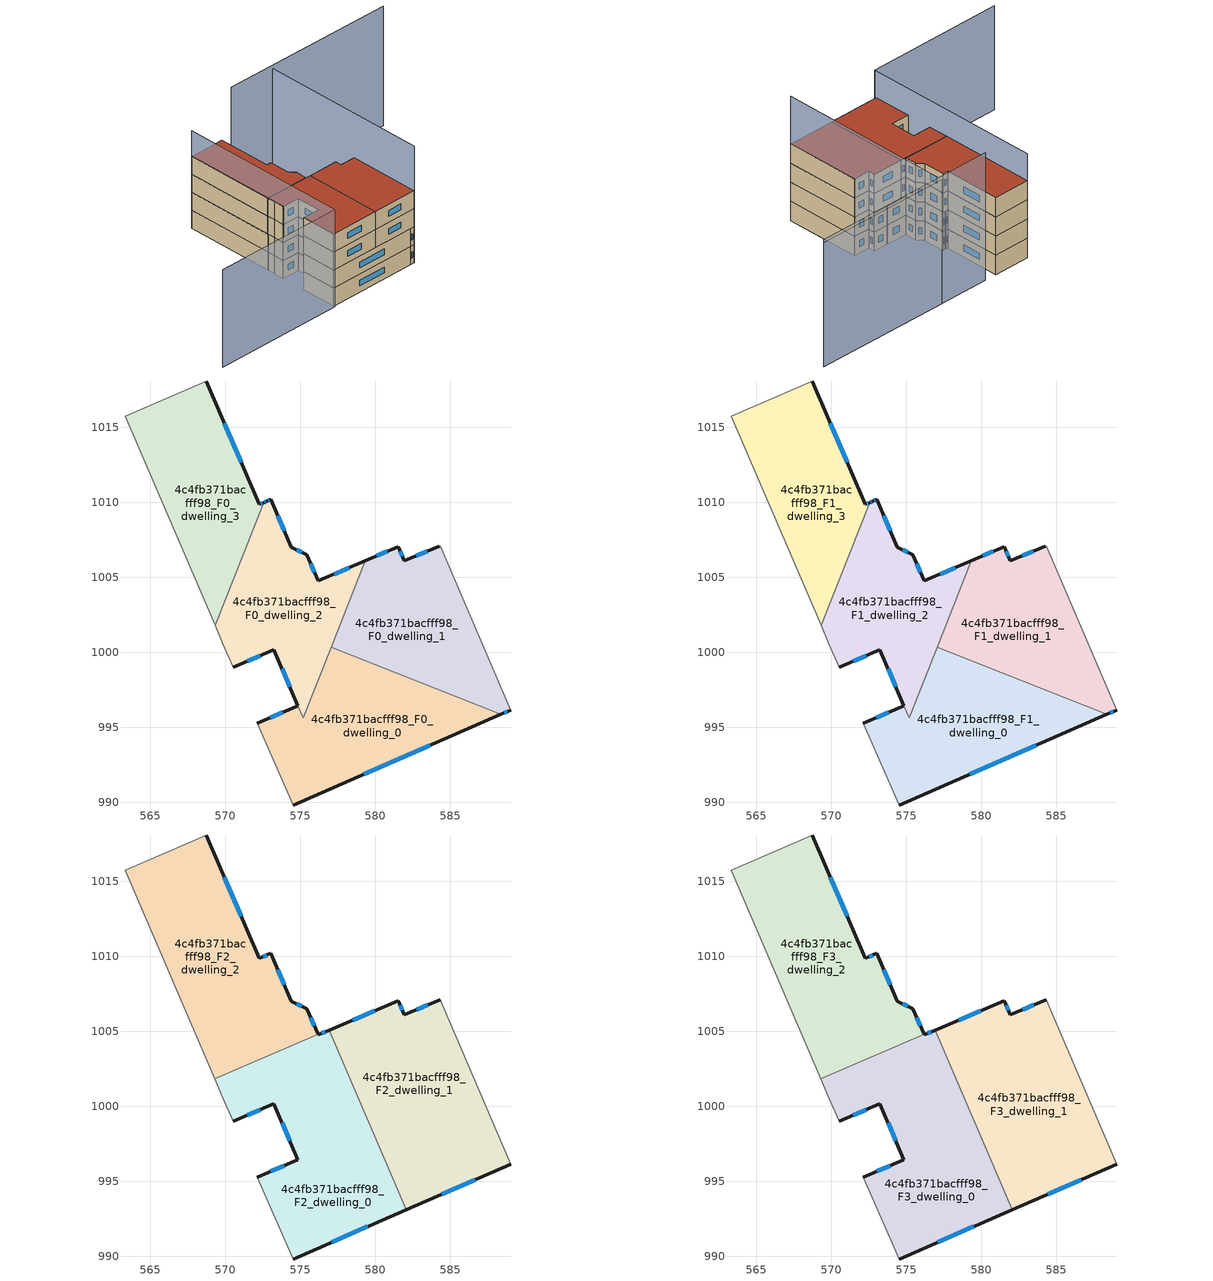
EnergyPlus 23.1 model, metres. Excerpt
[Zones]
4c4fb371bacfff98_F0_dwelling_0
 floor ground (EU_floor_Construction): 588.37,995.85 574.53,989.82 572.13,995.25 574.7,996.36 574.85,996.42 575.2,995.62 577.06,1000.33 z0
 wall outside (EU_wall_Construction): 574.53,989.82 588.37,995.85 / 574.7,996.36 572.13,995.25 / 574.85,996.42 574.71,996.36 z0:3
 wall to 4c4fb371bacfff98_F0_dwelling_1 (EU_wall_Construction): 588.37,995.85 577.06,1000.33 z0:3
 wall adiabatic (EU_wall_Construction): 572.13,995.25 574.53,989.82 z0:3
 wall to 4c4fb371bacfff98_F0_dwelling_2 (EU_wall_Construction): 577.06,1000.33 575.2,995.62 574.85,996.42 z0:3
 window (EU_Window_Construction): 579.23,991.87 583.66,993.8 / 573.83,995.98 573,995.63 z1.02:1.98
4c4fb371bacfff98_F0_dwelling_1
 floor ground (EU_floor_Construction): 584.33,1007.11 589.03,996.14 588.37,995.85 577.06,1000.33 579.34,1006.09 581.53,1007.04 581.94,1006.08 584.26,1007.07 z0
 wall outside (EU_wall_Construction): 584.26,1007.07 581.94,1006.08 581.53,1007.04 579.34,1006.09 / 588.37,995.85 589.03,996.14 z0:3
 wall adiabatic (EU_wall_Construction): 589.03,996.14 584.33,1007.11 584.26,1007.07 z0:3
 wall to 4c4fb371bacfff98_F0_dwelling_2 (EU_wall_Construction): 579.34,1006.09 577.06,1000.33 z0:3
 window (EU_Window_Construction): 580.79,1006.72 580.09,1006.42 / 581.8,1006.41 581.67,1006.71 / 583.47,1006.74 582.73,1006.42 / 588.59,995.95 588.8,996.04 z1.02:1.98
4c4fb371bacfff98_F0_dwelling_2
 floor ground (EU_floor_Construction): 579.34,1006.09 575.2,995.62 574.85,996.43 573.24,1000.15 570.53,998.99 569.85,1000.58 569.33,1001.78 572.57,1009.97 572.77,1010.06 573.04,1010.18 574.41,1006.99 575.45,1006.49 576.2,1004.75 z0
 wall outside (EU_wall_Construction): 579.34,1006.09 576.2,1004.75 575.45,1006.49 574.41,1006.99 573.04,1010.18 572.77,1010.06 572.57,1009.97 / 570.53,998.99 573.24,1000.15 574.85,996.43 z0:3
 wall adiabatic (EU_wall_Construction): 569.33,1001.78 569.85,1000.58 570.53,998.99 z0:3
 wall to 4c4fb371bacfff98_F0_dwelling_3 (EU_wall_Construction): 572.57,1009.97 569.33,1001.78 z0:3
 window (EU_Window_Construction): 572.7,1010.03 572.64,1010 / 572.95,1010.14 572.86,1010.1 / 573.94,1008.08 573.5,1009.1 / 575.1,1006.66 574.76,1006.82 / 575.95,1005.34 575.71,1005.9 / 578.27,1005.64 577.27,1005.2 / 573.79,998.89 574.3,997.7 / 571.46,999.38 572.32,999.76 z1.02:1.98
4c4fb371bacfff98_F0_dwelling_3
 floor ground (EU_floor_Construction): 568.74,1018.07 572.28,1009.85 572.57,1009.97 569.33,1001.78 563.34,1015.73 z0
 wall outside (EU_wall_Construction): 572.57,1009.97 572.28,1009.85 568.74,1018.07 z0:3
 wall adiabatic (EU_wall_Construction): 568.74,1018.07 563.34,1015.73 569.33,1001.78 z0:3
 window (EU_Window_Construction): 572.47,1009.93 572.38,1009.89 / 571.07,1012.65 569.94,1015.27 z1.02:1.98
4c4fb371bacfff98_F1_dwelling_0
 floor to 4c4fb371bacfff98_F0_dwelling_0 (EU_floor_Construction): 588.37,995.85 574.53,989.82 572.13,995.25 574.7,996.36 574.85,996.42 575.2,995.62 577.06,1000.33 z3
 wall outside (EU_wall_Construction): 574.53,989.82 588.37,995.85 / 574.7,996.36 572.13,995.25 / 574.85,996.42 574.71,996.36 z3:6
 wall to 4c4fb371bacfff98_F1_dwelling_1 (EU_wall_Construction): 588.37,995.85 577.06,1000.33 z3:6
 wall adiabatic (EU_wall_Construction): 572.13,995.25 574.53,989.82 z3:6
 wall to 4c4fb371bacfff98_F1_dwelling_2 (EU_wall_Construction): 577.06,1000.33 575.2,995.62 574.85,996.42 z3:6
 window (EU_Window_Construction): 579.23,991.87 583.66,993.8 / 573.83,995.98 573,995.63 z4.02:4.98
4c4fb371bacfff98_F1_dwelling_1
 floor to 4c4fb371bacfff98_F0_dwelling_1 (EU_floor_Construction): 584.33,1007.11 589.03,996.14 588.37,995.85 577.06,1000.33 579.34,1006.09 581.53,1007.04 581.94,1006.08 584.26,1007.07 z3
 wall outside (EU_wall_Construction): 584.26,1007.07 581.94,1006.08 581.53,1007.04 579.34,1006.09 / 588.37,995.85 589.03,996.14 z3:6
 wall adiabatic (EU_wall_Construction): 589.03,996.14 584.33,1007.11 584.26,1007.07 z3:6
 wall to 4c4fb371bacfff98_F1_dwelling_2 (EU_wall_Construction): 579.34,1006.09 577.06,1000.33 z3:6
 window (EU_Window_Construction): 580.79,1006.72 580.09,1006.42 / 581.8,1006.41 581.67,1006.71 / 583.47,1006.74 582.73,1006.42 / 588.59,995.95 588.8,996.04 z4.02:4.98
4c4fb371bacfff98_F1_dwelling_2
 floor to 4c4fb371bacfff98_F0_dwelling_2 (EU_floor_Construction): 579.34,1006.09 575.2,995.62 574.85,996.43 573.24,1000.15 570.53,998.99 569.85,1000.58 569.33,1001.78 572.57,1009.97 572.77,1010.06 573.04,1010.18 574.41,1006.99 575.45,1006.49 576.2,1004.75 z3
 wall outside (EU_wall_Construction): 579.34,1006.09 576.2,1004.75 575.45,1006.49 574.41,1006.99 573.04,1010.18 572.77,1010.06 572.57,1009.97 / 570.53,998.99 573.24,1000.15 574.85,996.43 z3:6
 wall adiabatic (EU_wall_Construction): 569.33,1001.78 569.85,1000.58 570.53,998.99 z3:6
 wall to 4c4fb371bacfff98_F1_dwelling_3 (EU_wall_Construction): 572.57,1009.97 569.33,1001.78 z3:6
 window (EU_Window_Construction): 572.7,1010.03 572.64,1010 / 572.95,1010.14 572.86,1010.1 / 573.94,1008.08 573.5,1009.1 / 575.1,1006.66 574.76,1006.82 / 575.95,1005.34 575.71,1005.9 / 578.27,1005.64 577.27,1005.2 / 573.79,998.89 574.3,997.7 / 571.46,999.38 572.32,999.76 z4.02:4.98
4c4fb371bacfff98_F1_dwelling_3
 floor to 4c4fb371bacfff98_F0_dwelling_3 (EU_floor_Construction): 568.74,1018.07 572.28,1009.85 572.57,1009.97 569.33,1001.78 563.34,1015.73 z3
 wall outside (EU_wall_Construction): 572.57,1009.97 572.28,1009.85 568.74,1018.07 z3:6
 wall adiabatic (EU_wall_Construction): 568.74,1018.07 563.34,1015.73 569.33,1001.78 z3:6
 window (EU_Window_Construction): 572.47,1009.93 572.38,1009.89 / 571.07,1012.65 569.94,1015.27 z4.02:4.98
4c4fb371bacfff98_F2_dwelling_0
 floor to 4c4fb371bacfff98_F1_dwelling_0 (EU_floor_Construction): 579.36,999.42 582.06,993.1 574.53,989.82 572.13,995.25 574.71,996.36 574.85,996.42 575.2,995.62 577.06,1000.33 z6
 floor to 4c4fb371bacfff98_F1_dwelling_2 (EU_floor_Construction): 576.93,1005.06 577.97,1002.64 575.2,995.62 574.85,996.43 573.24,1000.15 570.53,998.99 569.85,1000.58 569.33,1001.78 569.36,1001.85 576.19,1004.78 576.2,1004.75 z6
 floor to 4c4fb371bacfff98_F1_dwelling_1 (EU_floor_Construction): 577.97,1002.64 579.36,999.42 577.06,1000.32 z6
 wall outside (EU_wall_Construction): 570.53,998.99 573.24,1000.15 574.85,996.42 572.13,995.25 / 576.93,1005.06 576.2,1004.75 576.19,1004.78 / 574.53,989.82 582.06,993.1 z6:9
 wall adiabatic (EU_wall_Construction): 569.31,1001.83 569.85,1000.58 570.53,998.99 / 572.13,995.25 574.53,989.82 z6:9
 wall to 4c4fb371bacfff98_F2_dwelling_2 (EU_wall_Construction): 576.19,1004.78 569.31,1001.83 z6:9
 wall to 4c4fb371bacfff98_F2_dwelling_1 (EU_wall_Construction): 582.06,993.1 576.93,1005.06 z6:9
 window (EU_Window_Construction): 573.92,996.02 573.05,995.65 / 573.79,998.88 574.3,997.69 / 571.46,999.38 572.32,999.76 / 576.69,1004.95 576.45,1004.85 / 577.09,990.93 579.5,991.99 z7.02:7.98
4c4fb371bacfff98_F2_dwelling_1
 floor to 4c4fb371bacfff98_F1_dwelling_1 (EU_floor_Construction): 584.33,1007.11 589.03,996.14 588.37,995.85 579.36,999.42 577.97,1002.64 579.34,1006.09 581.53,1007.04 581.94,1006.08 z6
 floor to 4c4fb371bacfff98_F1_dwelling_0 (EU_floor_Construction): 588.37,995.85 582.06,993.1 579.36,999.42 z6
 floor to 4c4fb371bacfff98_F1_dwelling_2 (EU_floor_Construction): 579.34,1006.09 577.97,1002.64 576.93,1005.06 z6
 wall outside (EU_wall_Construction): 582.06,993.1 589.03,996.14 / 584.33,1007.11 581.94,1006.08 581.53,1007.04 576.93,1005.06 z6:9
 wall adiabatic (EU_wall_Construction): 589.03,996.14 584.33,1007.11 z6:9
 window (EU_Window_Construction): 584.43,994.14 586.66,995.11 / 579.97,1006.36 578.5,1005.73 / 581.8,1006.41 581.67,1006.71 / 583.52,1006.76 582.75,1006.43 z7.02:7.98
4c4fb371bacfff98_F2_dwelling_2
 floor to 4c4fb371bacfff98_F1_dwelling_2 (EU_floor_Construction): 573.04,1010.18 574.41,1006.99 575.45,1006.49 576.19,1004.78 569.36,1001.85 572.57,1009.97 572.77,1010.06 z6
 floor to 4c4fb371bacfff98_F1_dwelling_3 (EU_floor_Construction): 568.74,1018.07 572.28,1009.85 572.57,1009.97 569.36,1001.85 569.31,1001.83 563.34,1015.73 z6
 wall outside (EU_wall_Construction): 576.19,1004.78 575.45,1006.49 574.41,1006.99 573.04,1010.18 572.28,1009.85 568.74,1018.07 z6:9
 wall adiabatic (EU_wall_Construction): 568.74,1018.07 563.34,1015.73 569.31,1001.83 z6:9
 window (EU_Window_Construction): 571.07,1012.65 569.94,1015.27 / 572.78,1010.07 572.53,1009.96 / 573.94,1008.08 573.5,1009.1 / 575.1,1006.66 574.76,1006.82 / 575.94,1005.36 575.7,1005.91 z7.02:7.98
4c4fb371bacfff98_F3_dwelling_0
 floor to 4c4fb371bacfff98_F2_dwelling_0 (EU_floor_Construction): 576.93,1005.06 582.06,993.1 574.53,989.82 572.13,995.25 574.85,996.42 573.24,1000.15 570.53,998.99 569.85,1000.58 569.31,1001.83 576.19,1004.78 576.2,1004.75 z9
 wall outside (EU_wall_Construction): 570.53,998.99 573.24,1000.15 574.85,996.42 572.13,995.25 / 576.93,1005.06 576.2,1004.75 576.19,1004.78 / 574.53,989.82 582.06,993.1 z9:12
 wall adiabatic (EU_wall_Construction): 569.31,1001.83 569.85,1000.58 570.53,998.99 / 572.13,995.25 574.53,989.82 z9:12
 wall to 4c4fb371bacfff98_F3_dwelling_2 (EU_wall_Construction): 576.19,1004.78 569.31,1001.83 z9:12
 wall to 4c4fb371bacfff98_F3_dwelling_1 (EU_wall_Construction): 582.06,993.1 576.93,1005.06 z9:12
 window (EU_Window_Construction): 573.92,996.02 573.05,995.65 / 573.79,998.88 574.3,997.69 / 571.46,999.38 572.32,999.76 / 576.69,1004.95 576.45,1004.85 / 577.09,990.93 579.5,991.99 z10.02:10.98
 roof outside (EU_roof_Construction): 582.06,993.1 576.93,1005.06 576.2,1004.75 576.19,1004.78 569.31,1001.83 569.85,1000.58 570.53,998.99 573.24,1000.15 574.85,996.42 572.13,995.25 574.53,989.82 z12
4c4fb371bacfff98_F3_dwelling_1
 floor to 4c4fb371bacfff98_F2_dwelling_1 (EU_floor_Construction): 584.33,1007.11 589.03,996.14 582.06,993.1 576.93,1005.06 581.53,1007.04 581.94,1006.08 z9
 wall outside (EU_wall_Construction): 582.06,993.1 589.03,996.14 / 584.33,1007.11 581.94,1006.08 581.53,1007.04 576.93,1005.06 z9:12
 wall adiabatic (EU_wall_Construction): 589.03,996.14 584.33,1007.11 z9:12
 window (EU_Window_Construction): 584.43,994.14 586.66,995.11 / 579.97,1006.36 578.5,1005.73 / 581.8,1006.41 581.67,1006.71 / 583.52,1006.76 582.75,1006.43 z10.02:10.98
 roof outside (EU_roof_Construction): 589.03,996.14 584.33,1007.11 581.94,1006.08 581.53,1007.04 576.93,1005.06 582.06,993.1 z12
4c4fb371bacfff98_F3_dwelling_2
 floor to 4c4fb371bacfff98_F2_dwelling_2 (EU_floor_Construction): 568.74,1018.07 572.28,1009.85 573.04,1010.18 574.41,1006.99 575.45,1006.49 576.19,1004.78 569.31,1001.83 563.34,1015.73 z9
 wall outside (EU_wall_Construction): 576.19,1004.78 575.45,1006.49 574.41,1006.99 573.04,1010.18 572.28,1009.85 568.74,1018.07 z9:12
 wall adiabatic (EU_wall_Construction): 568.74,1018.07 563.34,1015.73 569.31,1001.83 z9:12
 window (EU_Window_Construction): 571.07,1012.65 569.94,1015.27 / 572.78,1010.07 572.53,1009.96 / 573.94,1008.08 573.5,1009.1 / 575.1,1006.66 574.76,1006.82 / 575.94,1005.36 575.7,1005.91 z10.02:10.98
 roof outside (EU_roof_Construction): 576.19,1004.78 575.45,1006.49 574.41,1006.99 573.04,1010.18 572.28,1009.85 568.74,1018.07 563.34,1015.73 569.31,1001.83 z12
shading: 589.04,996.11 577.88,1022.08 / 577.88,1022.08 597.87,1030.68 z0:19.4; 563.34,1015.73 574.63,989.59 / 574.63,989.59 554.38,980.86 z0:16.2; 597.88,1030.67 570.48,1018.84 z0:19.9
[Building]
EU S2 Campaign: North Axis=0; Terrain=City; Solar Distribution=FullExterior
[Site:Location]
Vienna: Latitude=48; Longitude=16.5; Time Zone=1; Elevation=183
[SizingPeriod:WeatherFileDays]
AnnualSizingPeriod: Begin Month=1; Begin Day of Month=1; End Month=12; End Day of Month=31; Day of Week for Start Day=Monday; Use Weather File Daylight Saving Period=No; Use Weather File Rain and Snow Indicators=No
[MATERIAL]
EU_InternalMass_Material: Roughness=MediumRough; Thickness=0.1; Conductivity=1; Density=1800; Specific Heat=900; Thermal Absorptance=0.9; Solar Absorptance=0.7; Visible Absorptance=0.7
[MATERIAL:NOMASS] Roughness=MediumRough; Thermal Absorptance=0.9; Solar Absorptance=0.7; Visible Absorptance=0.7
Name | Thermal Resistance
EU_wall_NoMass | 0.942466
EU_roof_NoMass | 0.551687
EU_floor_NoMass | 0.66527
[WINDOWMATERIAL:SIMPLEGLAZINGSYSTEM]
EU_Window_SimpleGlazing: UFactor=2.03367; Solar Heat Gain Coefficient=0.65; Visible Transmittance=0.65
[CONSTRUCTION]
EU_wall_Construction: EU_wall_NoMass
EU_roof_Construction: EU_roof_NoMass
EU_floor_Construction: EU_floor_NoMass
EU_Window_Construction: EU_Window_SimpleGlazing
EU_InternalMass_Construction: EU_InternalMass_Material
[ZONE] Type=1; Multiplier=1; Ceiling Height=autocalculate; Floor Area=autocalculate; Part of Total Floor Area=Yes
Name | Volume
4c4fb371bacfff98_F0_dwelling_0; 4c4fb371bacfff98_F1_dwelling_0 | 236.952
4c4fb371bacfff98_F2_dwelling_0; 4c4fb371bacfff98_F3_dwelling_0 | 288.123
4c4fb371bacfff98_F0_dwelling_1; 4c4fb371bacfff98_F1_dwelling_1 | 216.118
4c4fb371bacfff98_F2_dwelling_1; 4c4fb371bacfff98_F3_dwelling_1 | 288.162
4c4fb371bacfff98_F0_dwelling_2; 4c4fb371bacfff98_F1_dwelling_2 | 195.242
4c4fb371bacfff98_F2_dwelling_2; 4c4fb371bacfff98_F3_dwelling_2 | 288.143
4c4fb371bacfff98_F0_dwelling_3; 4c4fb371bacfff98_F1_dwelling_3 | 216.114
[INTERNALMASS] Construction=EU_InternalMass_Construction
Name | Zone or ZoneList | Surface Area
4c4fb371bacfff98_F0_dwelling_0_EU_InternalMass | 4c4fb371bacfff98_F0_dwelling_0 | 78.9816
4c4fb371bacfff98_F0_dwelling_1_EU_InternalMass | 4c4fb371bacfff98_F0_dwelling_1 | 72.0391
4c4fb371bacfff98_F0_dwelling_2_EU_InternalMass | 4c4fb371bacfff98_F0_dwelling_2 | 65.0807
4c4fb371bacfff98_F0_dwelling_3_EU_InternalMass | 4c4fb371bacfff98_F0_dwelling_3 | 72.0379
4c4fb371bacfff98_F1_dwelling_0_EU_InternalMass | 4c4fb371bacfff98_F1_dwelling_0 | 78.9816
4c4fb371bacfff98_F1_dwelling_1_EU_InternalMass | 4c4fb371bacfff98_F1_dwelling_1 | 72.0391
4c4fb371bacfff98_F1_dwelling_2_EU_InternalMass | 4c4fb371bacfff98_F1_dwelling_2 | 65.0807
4c4fb371bacfff98_F1_dwelling_3_EU_InternalMass | 4c4fb371bacfff98_F1_dwelling_3 | 72.0379
4c4fb371bacfff98_F2_dwelling_0_EU_InternalMass | 4c4fb371bacfff98_F2_dwelling_0 | 96.0405
4c4fb371bacfff98_F2_dwelling_1_EU_InternalMass | 4c4fb371bacfff98_F2_dwelling_1 | 96.0552
4c4fb371bacfff98_F2_dwelling_2_EU_InternalMass | 4c4fb371bacfff98_F2_dwelling_2 | 96.0478
4c4fb371bacfff98_F3_dwelling_0_EU_InternalMass | 4c4fb371bacfff98_F3_dwelling_0 | 96.0405
4c4fb371bacfff98_F3_dwelling_1_EU_InternalMass | 4c4fb371bacfff98_F3_dwelling_1 | 96.0552
4c4fb371bacfff98_F3_dwelling_2_EU_InternalMass | 4c4fb371bacfff98_F3_dwelling_2 | 96.0478
[OTHEREQUIPMENT] Fuel Type=Electricity; Design Level Calculation Method=Watts/Area; Power per Zone Floor Area=1; Fraction Latent=0; Fraction Radiant=0; Fraction Lost=0; Carbon Dioxide Generation Rate=0; EndUse Subcategory=EU_Step8_InternalGains
Name | Zone or ZoneList or Space or SpaceList | Schedule
EU_Step8_InternalGain_4c4fb371bacfff98_F0_dwelling_0_f000 | 4c4fb371bacfff98_F0_dwelling_0 | EU_Step8_GainSchedule_4c4fb371bacfff98_F0_dwelling_0_f000
EU_Step8_InternalGain_4c4fb371bacfff98_F0_dwelling_1_f000 | 4c4fb371bacfff98_F0_dwelling_1 | EU_Step8_GainSchedule_4c4fb371bacfff98_F0_dwelling_1_f000
EU_Step8_InternalGain_4c4fb371bacfff98_F0_dwelling_2_f000 | 4c4fb371bacfff98_F0_dwelling_2 | EU_Step8_GainSchedule_4c4fb371bacfff98_F0_dwelling_2_f000
EU_Step8_InternalGain_4c4fb371bacfff98_F0_dwelling_3_f000 | 4c4fb371bacfff98_F0_dwelling_3 | EU_Step8_GainSchedule_4c4fb371bacfff98_F0_dwelling_3_f000
EU_Step8_InternalGain_4c4fb371bacfff98_F1_dwelling_0_f000 | 4c4fb371bacfff98_F1_dwelling_0 | EU_Step8_GainSchedule_4c4fb371bacfff98_F1_dwelling_0_f000
EU_Step8_InternalGain_4c4fb371bacfff98_F1_dwelling_1_f000 | 4c4fb371bacfff98_F1_dwelling_1 | EU_Step8_GainSchedule_4c4fb371bacfff98_F1_dwelling_1_f000
EU_Step8_InternalGain_4c4fb371bacfff98_F1_dwelling_2_f000 | 4c4fb371bacfff98_F1_dwelling_2 | EU_Step8_GainSchedule_4c4fb371bacfff98_F1_dwelling_2_f000
EU_Step8_InternalGain_4c4fb371bacfff98_F1_dwelling_3_f000 | 4c4fb371bacfff98_F1_dwelling_3 | EU_Step8_GainSchedule_4c4fb371bacfff98_F1_dwelling_3_f000
EU_Step8_InternalGain_4c4fb371bacfff98_F2_dwelling_0_f000 | 4c4fb371bacfff98_F2_dwelling_0 | EU_Step8_GainSchedule_4c4fb371bacfff98_F2_dwelling_0_f000
EU_Step8_InternalGain_4c4fb371bacfff98_F2_dwelling_1_f000 | 4c4fb371bacfff98_F2_dwelling_1 | EU_Step8_GainSchedule_4c4fb371bacfff98_F2_dwelling_1_f000
EU_Step8_InternalGain_4c4fb371bacfff98_F2_dwelling_2_f000 | 4c4fb371bacfff98_F2_dwelling_2 | EU_Step8_GainSchedule_4c4fb371bacfff98_F2_dwelling_2_f000
EU_Step8_InternalGain_4c4fb371bacfff98_F3_dwelling_0_f000 | 4c4fb371bacfff98_F3_dwelling_0 | EU_Step8_GainSchedule_4c4fb371bacfff98_F3_dwelling_0_f000
EU_Step8_InternalGain_4c4fb371bacfff98_F3_dwelling_1_f000 | 4c4fb371bacfff98_F3_dwelling_1 | EU_Step8_GainSchedule_4c4fb371bacfff98_F3_dwelling_1_f000
EU_Step8_InternalGain_4c4fb371bacfff98_F3_dwelling_2_f000 | 4c4fb371bacfff98_F3_dwelling_2 | EU_Step8_GainSchedule_4c4fb371bacfff98_F3_dwelling_2_f000
[ZONEVENTILATION:DESIGNFLOWRATE] Schedule=EU_AlwaysOn; Design Flow Rate Calculation Method=AirChanges/Hour; Air Changes per Hour=0.530523; Ventilation Type=Natural; Fan Pressure Rise=0; Fan Total Efficiency=1; Constant Term Coefficient=1; Temperature Term Coefficient=0; Velocity Term Coefficient=0; Velocity Squared Term Coefficient=0; Minimum Indoor Temperature=-100; Maximum Indoor Temperature=100; Delta Temperature=-100; Minimum Outdoor Temperature=-100; Maximum Outdoor Temperature=100; Maximum Wind Speed=40
Name | Zone or ZoneList or Space or SpaceList
EU_ConstantAir_4c4fb371bacfff98_F0_dwelling_0 | 4c4fb371bacfff98_F0_dwelling_0
EU_ConstantAir_4c4fb371bacfff98_F0_dwelling_1 | 4c4fb371bacfff98_F0_dwelling_1
EU_ConstantAir_4c4fb371bacfff98_F0_dwelling_2 | 4c4fb371bacfff98_F0_dwelling_2
EU_ConstantAir_4c4fb371bacfff98_F0_dwelling_3 | 4c4fb371bacfff98_F0_dwelling_3
EU_ConstantAir_4c4fb371bacfff98_F1_dwelling_0 | 4c4fb371bacfff98_F1_dwelling_0
EU_ConstantAir_4c4fb371bacfff98_F1_dwelling_1 | 4c4fb371bacfff98_F1_dwelling_1
EU_ConstantAir_4c4fb371bacfff98_F1_dwelling_2 | 4c4fb371bacfff98_F1_dwelling_2
EU_ConstantAir_4c4fb371bacfff98_F1_dwelling_3 | 4c4fb371bacfff98_F1_dwelling_3
EU_ConstantAir_4c4fb371bacfff98_F2_dwelling_0 | 4c4fb371bacfff98_F2_dwelling_0
EU_ConstantAir_4c4fb371bacfff98_F2_dwelling_1 | 4c4fb371bacfff98_F2_dwelling_1
EU_ConstantAir_4c4fb371bacfff98_F2_dwelling_2 | 4c4fb371bacfff98_F2_dwelling_2
EU_ConstantAir_4c4fb371bacfff98_F3_dwelling_0 | 4c4fb371bacfff98_F3_dwelling_0
EU_ConstantAir_4c4fb371bacfff98_F3_dwelling_1 | 4c4fb371bacfff98_F3_dwelling_1
EU_ConstantAir_4c4fb371bacfff98_F3_dwelling_2 | 4c4fb371bacfff98_F3_dwelling_2
[HVACTEMPLATE:THERMOSTAT] Constant Heating Setpoint=20; Constant Cooling Setpoint=50
EU_HeatOnly_4c4fb371bacfff98_F0_dwelling_0; EU_HeatOnly_4c4fb371bacfff98_F0_dwelling_1; EU_HeatOnly_4c4fb371bacfff98_F0_dwelling_2; EU_HeatOnly_4c4fb371bacfff98_F0_dwelling_3; EU_HeatOnly_4c4fb371bacfff98_F1_dwelling_0; EU_HeatOnly_4c4fb371bacfff98_F1_dwelling_1; EU_HeatOnly_4c4fb371bacfff98_F1_dwelling_2; EU_HeatOnly_4c4fb371bacfff98_F1_dwelling_3; EU_HeatOnly_4c4fb371bacfff98_F2_dwelling_0; EU_HeatOnly_4c4fb371bacfff98_F2_dwelling_1; EU_HeatOnly_4c4fb371bacfff98_F2_dwelling_2; EU_HeatOnly_4c4fb371bacfff98_F3_dwelling_0; EU_HeatOnly_4c4fb371bacfff98_F3_dwelling_1; EU_HeatOnly_4c4fb371bacfff98_F3_dwelling_2
[HVACTEMPLATE:ZONE:IDEALLOADSAIRSYSTEM] System Availability Schedule=EU_AlwaysOn; Maximum Heating Supply Air Temperature=50; Minimum Cooling Supply Air Temperature=13; Maximum Heating Supply Air Humidity Ratio=0.0156; Minimum Cooling Supply Air Humidity Ratio=0.0077; Heating Limit=NoLimit; Cooling Limit=NoLimit; Heating Availability Schedule=EU_AlwaysOn; Cooling Availability Schedule=EU_CoolingOff; Dehumidification Control Type=ConstantSensibleHeatRatio; Cooling Sensible Heat Ratio=0.7; Dehumidification Setpoint=60; Humidification Control Type=None; Humidification Setpoint=30; Outdoor Air Method=None; Outdoor Air Flow Rate per Person=0.00944; Outdoor Air Flow Rate per Zone Floor Area=0; Outdoor Air Flow Rate per Zone=0; Demand Controlled Ventilation Type=None; Outdoor Air Economizer Type=NoEconomizer; Heat Recovery Type=None; Sensible Heat Recovery Effectiveness=0.7; Latent Heat Recovery Effectiveness=0.65
Name | Template Thermostat
4c4fb371bacfff98_F0_dwelling_0 | EU_HeatOnly_4c4fb371bacfff98_F0_dwelling_0
4c4fb371bacfff98_F0_dwelling_1 | EU_HeatOnly_4c4fb371bacfff98_F0_dwelling_1
4c4fb371bacfff98_F0_dwelling_2 | EU_HeatOnly_4c4fb371bacfff98_F0_dwelling_2
4c4fb371bacfff98_F0_dwelling_3 | EU_HeatOnly_4c4fb371bacfff98_F0_dwelling_3
4c4fb371bacfff98_F1_dwelling_0 | EU_HeatOnly_4c4fb371bacfff98_F1_dwelling_0
4c4fb371bacfff98_F1_dwelling_1 | EU_HeatOnly_4c4fb371bacfff98_F1_dwelling_1
4c4fb371bacfff98_F1_dwelling_2 | EU_HeatOnly_4c4fb371bacfff98_F1_dwelling_2
4c4fb371bacfff98_F1_dwelling_3 | EU_HeatOnly_4c4fb371bacfff98_F1_dwelling_3
4c4fb371bacfff98_F2_dwelling_0 | EU_HeatOnly_4c4fb371bacfff98_F2_dwelling_0
4c4fb371bacfff98_F2_dwelling_1 | EU_HeatOnly_4c4fb371bacfff98_F2_dwelling_1
4c4fb371bacfff98_F2_dwelling_2 | EU_HeatOnly_4c4fb371bacfff98_F2_dwelling_2
4c4fb371bacfff98_F3_dwelling_0 | EU_HeatOnly_4c4fb371bacfff98_F3_dwelling_0
4c4fb371bacfff98_F3_dwelling_1 | EU_HeatOnly_4c4fb371bacfff98_F3_dwelling_1
4c4fb371bacfff98_F3_dwelling_2 | EU_HeatOnly_4c4fb371bacfff98_F3_dwelling_2
[SIZING:ZONE] Zone Cooling Design Supply Air Temperature Input Method=SupplyAirTemperature; Zone Cooling Design Supply Air Temperature=13; Zone Heating Design Supply Air Temperature Input Method=SupplyAirTemperature; Zone Heating Design Supply Air Temperature=50; Zone Cooling Design Supply Air Humidity Ratio=0.008; Zone Heating Design Supply Air Humidity Ratio=0.008; Cooling Design Air Flow Method=DesignDay; Cooling Design Air Flow Rate=0; Cooling Minimum Air Flow per Zone Floor Area=0.000762; Cooling Minimum Air Flow=0; Cooling Minimum Air Flow Fraction=0.2; Heating Design Air Flow Method=DesignDay; Heating Design Air Flow Rate=0; Heating Maximum Air Flow per Zone Floor Area=0.002032; Heating Maximum Air Flow=0.141576; Heating Maximum Air Flow Fraction=0.3; Account for Dedicated Outdoor Air System=No; Dedicated Outdoor Air System Control Strategy=NeutralSupplyAir; Dedicated Outdoor Air Low Setpoint Temperature for Design=autosize; Dedicated Outdoor Air High Setpoint Temperature for Design=autosize; Zone Load Sizing Method=Sensible Load Only No Latent Load; Zone Latent Cooling Design Supply Air Humidity Ratio Input Method=HumidityRatioDifference; Zone Cooling Design Supply Air Humidity Ratio Difference=0.005; Zone Latent Heating Design Supply Air Humidity Ratio Input Method=HumidityRatioDifference; Zone Humidification Design Supply Air Humidity Ratio Difference=0.005
4c4fb371bacfff98_F0_dwelling_0; 4c4fb371bacfff98_F0_dwelling_1; 4c4fb371bacfff98_F0_dwelling_2; 4c4fb371bacfff98_F0_dwelling_3; 4c4fb371bacfff98_F1_dwelling_0; 4c4fb371bacfff98_F1_dwelling_1; 4c4fb371bacfff98_F1_dwelling_2; 4c4fb371bacfff98_F1_dwelling_3; 4c4fb371bacfff98_F2_dwelling_0; 4c4fb371bacfff98_F2_dwelling_1; 4c4fb371bacfff98_F2_dwelling_2; 4c4fb371bacfff98_F3_dwelling_0; 4c4fb371bacfff98_F3_dwelling_1; 4c4fb371bacfff98_F3_dwelling_2
[SCHEDULE:CONSTANT]
Name | Hourly Value
EU_AlwaysOn | 1
EU_CoolingOff | 0
[SCHEDULE:FILE] Column Number=1; Rows to Skip at Top=0; Number of Hours of Data=8760; Column Separator=Comma; Interpolate to Timestep=No; Minutes per Item=60; Adjust Schedule for Daylight Savings=Yes
Name | File
EU_Step8_GainSchedule_4c4fb371bacfff98_F0_dwelling_0_f000 | ../../schedules/4c4fb371bacfff98/4c4fb371bacfff98_F0_dwelling_0_f000_gain.csv
EU_Step8_GainSchedule_4c4fb371bacfff98_F0_dwelling_1_f000 | ../../schedules/4c4fb371bacfff98/4c4fb371bacfff98_F0_dwelling_1_f000_gain.csv
EU_Step8_GainSchedule_4c4fb371bacfff98_F0_dwelling_2_f000 | ../../schedules/4c4fb371bacfff98/4c4fb371bacfff98_F0_dwelling_2_f000_gain.csv
EU_Step8_GainSchedule_4c4fb371bacfff98_F0_dwelling_3_f000 | ../../schedules/4c4fb371bacfff98/4c4fb371bacfff98_F0_dwelling_3_f000_gain.csv
EU_Step8_GainSchedule_4c4fb371bacfff98_F1_dwelling_0_f000 | ../../schedules/4c4fb371bacfff98/4c4fb371bacfff98_F1_dwelling_0_f000_gain.csv
EU_Step8_GainSchedule_4c4fb371bacfff98_F1_dwelling_1_f000 | ../../schedules/4c4fb371bacfff98/4c4fb371bacfff98_F1_dwelling_1_f000_gain.csv
EU_Step8_GainSchedule_4c4fb371bacfff98_F1_dwelling_2_f000 | ../../schedules/4c4fb371bacfff98/4c4fb371bacfff98_F1_dwelling_2_f000_gain.csv
EU_Step8_GainSchedule_4c4fb371bacfff98_F1_dwelling_3_f000 | ../../schedules/4c4fb371bacfff98/4c4fb371bacfff98_F1_dwelling_3_f000_gain.csv
EU_Step8_GainSchedule_4c4fb371bacfff98_F2_dwelling_0_f000 | ../../schedules/4c4fb371bacfff98/4c4fb371bacfff98_F2_dwelling_0_f000_gain.csv
EU_Step8_GainSchedule_4c4fb371bacfff98_F2_dwelling_1_f000 | ../../schedules/4c4fb371bacfff98/4c4fb371bacfff98_F2_dwelling_1_f000_gain.csv
EU_Step8_GainSchedule_4c4fb371bacfff98_F2_dwelling_2_f000 | ../../schedules/4c4fb371bacfff98/4c4fb371bacfff98_F2_dwelling_2_f000_gain.csv
EU_Step8_GainSchedule_4c4fb371bacfff98_F3_dwelling_0_f000 | ../../schedules/4c4fb371bacfff98/4c4fb371bacfff98_F3_dwelling_0_f000_gain.csv
EU_Step8_GainSchedule_4c4fb371bacfff98_F3_dwelling_1_f000 | ../../schedules/4c4fb371bacfff98/4c4fb371bacfff98_F3_dwelling_1_f000_gain.csv
EU_Step8_GainSchedule_4c4fb371bacfff98_F3_dwelling_2_f000 | ../../schedules/4c4fb371bacfff98/4c4fb371bacfff98_F3_dwelling_2_f000_gain.csv
